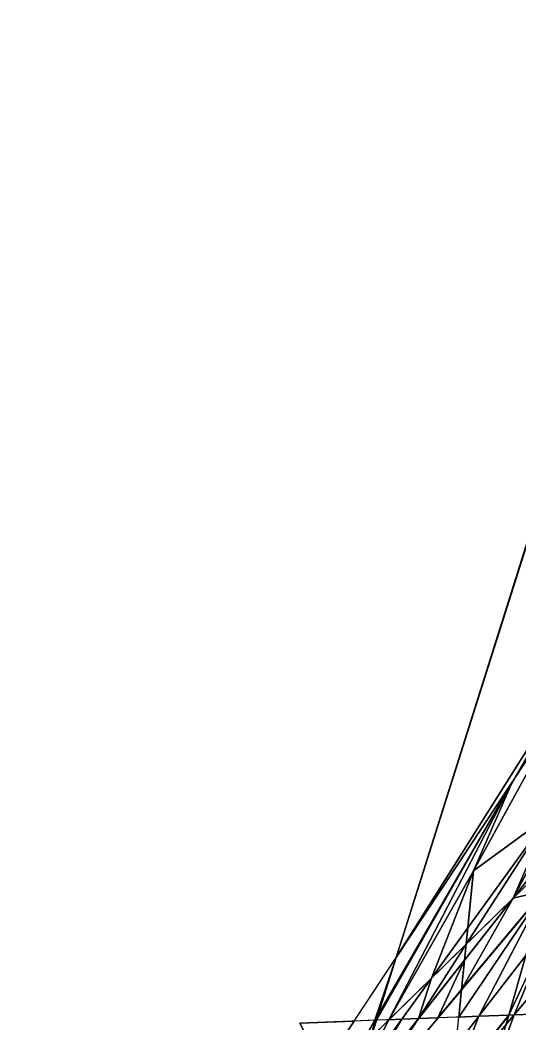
# Model space of a CAD drawing. Header units: metres. Extents: x -225 to 770, y -544 to 564.
# Drawn here: x -225.3 to -15.1, y 77.2 to 499 of the extents above; entities that cross this region are included whole.
import ezdxf

# ---------------------------------------------------------------- set-up
doc = ezdxf.new("R2010")
doc.units = ezdxf.units.M

msp = doc.modelspace()

# ---------------------------------------------------------------- linework, layer by layer
for p, q in [((272.09955, 498.95178, -1138.7997), (-225.2786, -133.69386, -632.49695)), ((-161.32059, -10.187912, -715.7775), (326.06714, 466.47064, -1150.1343)), ((249.52759, 436.53705, -1101.2909), (-201.80836, -101.81976, -657.25964)), ((-154.67836, -172.18564, -649.0496), (32.129852, 419.3811, -991.81995)), ((-225.2786, -133.69386, -632.49695), (101.47748, 359.64325, -998.62396)), ((210.2619, 352.16968, -1046.4789), (-206.00009, -143.2969, -637.40826)), ((-34.577682, 141.53, -840.7012), (161.86716, 285.2968, -994.92346)), ((31.793945, 265.58325, -925.35095), (-202.13217, -139.62486, -640.8076)), ((-218.76485, -133.61426, -635.58966), (47.40619, 234.1868, -919.14453)), ((-81.74402, -136.08224, -698.8605), (21.08847, 224.02649, -902.407)), ((-75.01016, -256.1351, -650.26044), (-34.577682, 141.53, -840.7012)), ((-202.13217, -139.62486, -640.8076), (-0.847961, 121.22928, -847.78534)), ((690.77, 108.9689, -1167.2322), (-107.57312, 77.46338, -778.805)), ((-107.57312, 77.46338, -778.805), (92.77075, -313.11652, -704.47003))]:
    msp.add_line(p, q)
for points in [[(19.010742, 377.27704, -967.5066), (-67.11493, 105.10202, -809.71783), (20.340027, 382.04608, -970.187), (20.340126, 382.04617, -970.1869)], [(19.010742, 377.27704, -967.5066), (7.019562, 222.66898, -895.21594), (-67.11493, 105.10202, -809.71783), (-67.11483, 105.10212, -809.7177)], [(-67.11493, 105.10202, -809.71783), (7.019562, 222.66898, -895.21594), (-18.333084, 178.75293, -864.37744), (-18.332985, 178.75304, -864.3773)], [(-34.577682, 141.53, -840.7012), (-18.333084, 178.75293, -864.37744), (6.524261, 216.2826, -892.22986), (6.524362, 216.2827, -892.22974)], [(6.524261, 216.2826, -892.22986), (-2.837708, 164.75867, -865.61914), (-34.577682, 141.53, -840.7012), (-34.577583, 141.5301, -840.70105)], [(-75.44238, 78.731384, -794.4379), (-74.67801, 81.15198, -795.8405), (-18.333084, 178.75293, -864.37744), (-18.332985, 178.75304, -864.3773)], [(-75.44238, 78.731384, -794.4379), (-18.333084, 178.75293, -864.37744), (-70.187775, 78.93875, -796.9945), (-70.187675, 78.93885, -796.9944)], [(-67.11493, 105.10202, -809.71783), (-18.333084, 178.75293, -864.37744), (-74.67801, 81.15198, -795.8405), (-74.67791, 81.15208, -795.8404)], [(-18.333084, 178.75293, -864.37744), (-34.577682, 141.53, -840.7012), (-70.187775, 78.93875, -796.9945), (-70.187675, 78.93885, -796.9944)], [(2.851013, 168.92194, -870.0852), (1.199524, 154.37753, -863.0388), (-17.927841, 130.04825, -843.56824), (-17.927742, 130.04836, -843.5681)], [(2.851013, 168.92194, -870.0852), (-17.927841, 130.04825, -843.56824), (-2.837708, 164.75867, -865.61914), (-2.837608, 164.75877, -865.619)], [(-37.712387, 110.69922, -825.9364), (-37.018143, 117.527374, -829.20636), (-2.837708, 164.75867, -865.61914), (-2.837608, 164.75877, -865.619)], [(-37.712387, 110.69922, -825.9364), (-2.837708, 164.75867, -865.61914), (-17.927841, 130.04825, -843.56824), (-17.927742, 130.04836, -843.5681)], [(-37.018143, 117.527374, -829.20636), (-34.577682, 141.53, -840.7012), (-2.837708, 164.75867, -865.61914), (-2.837608, 164.75877, -865.619)], [(1.199524, 154.37753, -863.0388), (-1.028351, 146.57571, -858.62897), (-17.927841, 130.04825, -843.56824), (-17.927742, 130.04836, -843.5681)], [(-1.028351, 146.57571, -858.62897), (-4.884247, 133.07278, -850.9966), (-17.927841, 130.04825, -843.56824), (-17.927742, 130.04836, -843.5681)], [(-52.245148, 96.48636, -812.98486), (-70.187775, 78.93875, -796.9945), (-34.577682, 141.53, -840.7012), (-34.577583, 141.5301, -840.70105)], [(-34.577682, 141.53, -840.7012), (-37.018143, 117.527374, -829.20636), (-52.245148, 96.48636, -812.98486), (-52.24505, 96.48646, -812.98474)], [(-4.884247, 133.07278, -850.9966), (-40.823822, 80.097565, -811.2813), (-39.65445, 91.59863, -816.7892), (-39.65435, 91.59873, -816.78906)], [(-40.823822, 80.097565, -811.2813), (-4.884247, 133.07278, -850.9966), (-32.32794, 80.43283, -815.4149), (-32.327843, 80.43293, -815.4148)], [(-39.65445, 91.59863, -816.7892), (-17.927841, 130.04825, -843.56824), (-4.884247, 133.07278, -850.9966), (-4.884147, 133.07289, -850.99646)], [(-12.624344, 105.96765, -835.67584), (-32.32794, 80.43283, -815.4149), (-4.884247, 133.07278, -850.9966), (-4.884147, 133.07289, -850.99646)], [(-17.927841, 130.04825, -843.56824), (-39.65445, 91.59863, -816.7892), (-38.3916, 104.019135, -822.7373), (-38.391502, 104.01923, -822.7372)], [(-37.712387, 110.69922, -825.9364), (-17.927841, 130.04825, -843.56824), (-38.3916, 104.019135, -822.7373), (-38.391502, 104.01923, -822.7372)], [(-0.847961, 121.22928, -847.78534), (-19.774612, 80.92822, -821.52264), (-12.624344, 105.96765, -835.67584), (-12.624244, 105.96775, -835.6757)], [(-19.774612, 80.92822, -821.52264), (-0.847961, 121.22928, -847.78534), (-17.54538, 81.016174, -822.60724), (-17.54528, 81.01627, -822.6071)], [(-1.569946, 100.03134, -838.30664), (-17.54538, 81.016174, -822.60724), (-0.847961, 121.22928, -847.78534), (-0.847861, 121.22938, -847.7852)], [(-37.712387, 110.69922, -825.9364), (-52.245148, 96.48636, -812.98486), (-37.018143, 117.527374, -829.20636), (-37.018044, 117.52747, -829.20624)], [(-38.3916, 104.019135, -822.7373), (-57.722748, 79.43063, -803.05927), (-37.712387, 110.69922, -825.9364), (-37.712288, 110.69932, -825.9363)], [(-52.245148, 96.48636, -812.98486), (-37.712387, 110.69922, -825.9364), (-57.722748, 79.43063, -803.05927), (-57.72265, 79.43073, -803.05914)], [(-32.32794, 80.43283, -815.4149), (-12.624344, 105.96765, -835.67584), (-19.774612, 80.92822, -821.52264), (-19.774513, 80.92832, -821.5225)], [(-67.11493, 105.10202, -809.71783), (-76.090164, 78.70578, -794.12274), (-84.82649, 78.36102, -789.8722), (-84.82639, 78.36112, -789.8721)], [(-67.11493, 105.10202, -809.71783), (-74.67801, 81.15198, -795.8405), (-76.090164, 78.70578, -794.12274), (-76.090065, 78.70588, -794.1226)], [(-38.3916, 104.019135, -822.7373), (-49.586365, 79.75174, -807.01794), (-57.722748, 79.43063, -803.05927), (-57.72265, 79.43073, -803.05914)], [(-49.586365, 79.75174, -807.01794), (-38.3916, 104.019135, -822.7373), (-39.65445, 91.59863, -816.7892), (-39.65435, 91.59873, -816.78906)], [(-17.54538, 81.016174, -822.60724), (-1.569946, 100.03134, -838.30664), (-5.936646, 81.474304, -828.2554), (-5.936545, 81.4744, -828.25525)], [(-70.187775, 78.93875, -796.9945), (-52.245148, 96.48636, -812.98486), (-64.78992, 79.151764, -799.62085), (-64.78982, 79.15186, -799.6207)], [(-57.722748, 79.43063, -803.05927), (-64.78992, 79.151764, -799.62085), (-52.245148, 96.48636, -812.98486), (-52.24505, 96.48646, -812.98474)], [(-49.586365, 79.75174, -807.01794), (-39.65445, 91.59863, -816.7892), (-40.823822, 80.097565, -811.2813), (-40.823723, 80.097664, -811.2812)], [(-43.742752, 51.389038, -797.5329), (-32.32794, 80.43283, -815.4149), (-19.774612, 80.92822, -821.52264), (-19.774513, 80.92832, -821.5225)], [(-19.774612, 80.92822, -821.52264), (-42.2807, 51.57434, -798.29926), (-43.742752, 51.389038, -797.5329), (-43.742653, 51.389137, -797.5328)], [(-43.742752, 51.389038, -797.5329), (-42.0739, 67.80255, -805.3933), (-32.32794, 80.43283, -815.4149), (-32.327843, 80.43293, -815.4148)], [(-42.2807, 51.57434, -798.29926), (-19.774612, 80.92822, -821.52264), (-20.8844, 77.04184, -819.3259), (-20.8843, 77.04194, -819.3258)], [(-32.32794, 80.43283, -815.4149), (-42.0739, 67.80255, -805.3933), (-40.823822, 80.097565, -811.2813), (-40.823723, 80.097664, -811.2812)], [(-5.936646, 81.474304, -828.2554), (-27.626434, 53.431915, -805.9807), (-17.54538, 81.016174, -822.60724), (-17.54528, 81.01627, -822.6071)], [(-27.626434, 53.431915, -805.9807), (-5.936646, 81.474304, -828.2554), (-12.07135, 55.403656, -814.1344), (-12.07125, 55.403755, -814.1343)], [(-20.8844, 77.04184, -819.3259), (-17.54538, 81.016174, -822.60724), (-27.626434, 53.431915, -805.9807), (-27.626335, 53.432014, -805.9806)], [(-17.54538, 81.016174, -822.60724), (-20.8844, 77.04184, -819.3259), (-19.774612, 80.92822, -821.52264), (-19.774513, 80.92832, -821.5225)], [(-84.82649, 78.36102, -789.8722), (-97.90503, 58.61502, -775.2178), (-107.57312, 77.46338, -778.805), (-107.57302, 77.46348, -778.8049)], [(-87.93364, 39.175262, -771.518), (-86.968704, 42.230927, -773.2886), (-57.722748, 79.43063, -803.05927), (-57.72265, 79.43073, -803.05914)], [(-57.722748, 79.43063, -803.05927), (-86.29013, 35.971222, -770.90826), (-87.93364, 39.175262, -771.518), (-87.93354, 39.17536, -771.5179)], [(-64.78992, 79.151764, -799.62085), (-57.722748, 79.43063, -803.05927), (-86.968704, 42.230927, -773.2886), (-86.968605, 42.231026, -773.28845)], [(-64.78992, 79.151764, -799.62085), (-86.968704, 42.230927, -773.2886), (-83.45383, 53.36154, -779.7379), (-83.45373, 53.36164, -779.7378)], [(-86.29013, 35.971222, -770.90826), (-57.722748, 79.43063, -803.05927), (-49.586365, 79.75174, -807.01794), (-49.586266, 79.75184, -807.0178)], [(-83.45383, 53.36154, -779.7379), (-70.187775, 78.93875, -796.9945), (-64.78992, 79.151764, -799.62085), (-64.78982, 79.15186, -799.6207)], [(-83.45383, 53.36154, -779.7379), (-77.69557, 71.59619, -790.3036), (-70.187775, 78.93875, -796.9945), (-70.187675, 78.93885, -796.9944)], [(-77.69557, 71.59619, -790.3036), (-83.434906, 65.983246, -785.1888), (-76.090164, 78.70578, -794.12274), (-76.090065, 78.70588, -794.1226)], [(-77.69557, 71.59619, -790.3036), (-76.090164, 78.70578, -794.12274), (-75.44238, 78.731384, -794.4379), (-75.44228, 78.73148, -794.4378)]]:
    msp.add_3dface(points)

doc.saveas('drawing.dxf')
